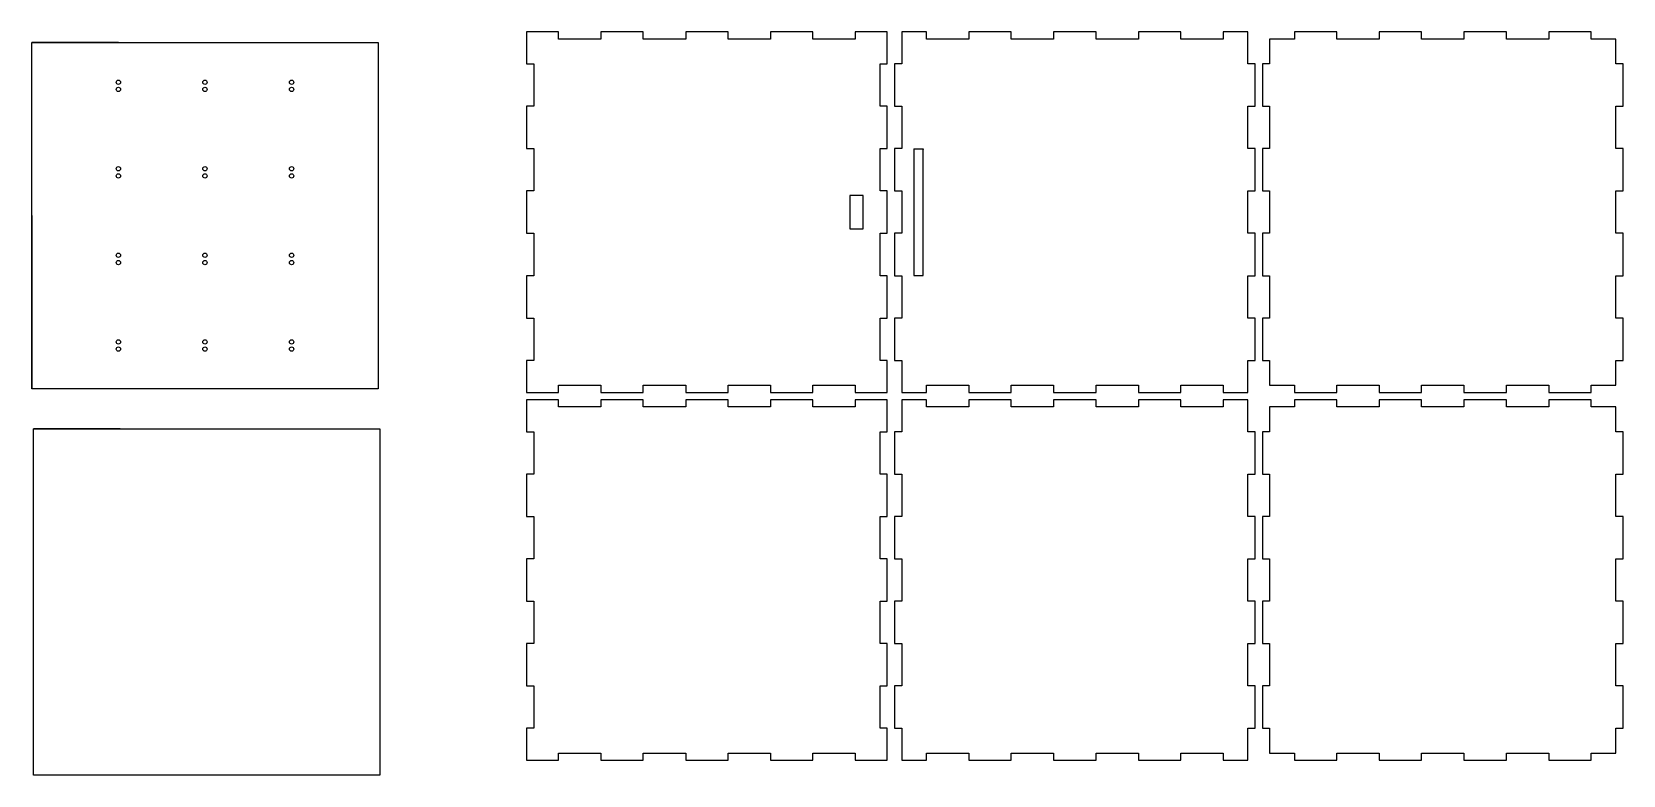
# Model space of a CAD drawing. Header units: millimetres. Extents: x -206 to 456, y -3 to 306.
import ezdxf

# ---------------------------------------------------------------- set-up
doc = ezdxf.new("R2010")
doc.units = ezdxf.units.MM
doc.header["$MEASUREMENT"] = 0
doc.layers.get('0').update_dxf_attribs({"linetype": 'CONTINUOUS'})
for name, color, linetype in [('back_outsideCutPath', 7, 'CONTINUOUS'), ('bottom_outsideCutPath', 7, 'CONTINUOUS'), ('front_outsideCutPath', 7, 'CONTINUOUS'), ('left_outsideCutPath', 7, 'CONTINUOUS'), ('right_outsideCutPath', 7, 'CONTINUOUS'), ('top_outsideCutPath', 7, 'CONTINUOUS')]:
    doc.layers.add(name, color=color, linetype=linetype)

msp = doc.modelspace()

# ---------------------------------------------------------------- linework, layer by layer
at = {"linetype": 'Continuous'}
for p, q in [((-205.69, 229.54), (-205.69, 301.54)), ((-169.7, 301.54), (-205.69, 301.54)), ((161, 257.35), (161, 204.65)), ((161, 257.35), (165, 257.35)), ((165, 257.35), (165, 257.04)), ((165, 204.65), (165, 257.04)), ((-205.69, 229.54), (-205.69, 157.54)), ((161, 204.65), (165, 204.65)), ((-205.01, 68.82), (-205.01, 140.82)), ((-169.01, 140.82), (-205.01, 140.82))]:
    msp.add_line(p, q, dxfattribs=at)
for points in [[(-61.71, 157.54), (-205.69, 157.54), (-205.69, 301.54), (-61.71, 301.54)], [(140, 237.93), (134.4, 237.93), (134.4, 224.07), (140, 224.07)], [(-61.03, -3.18), (-205.01, -3.18), (-205.01, 140.82), (-61.03, 140.82)]]:
    msp.add_lwpolyline(points, close=True, dxfattribs=at)
for centre in [(-169.7, 285.04), (-133.7, 285.04), (-97.7, 285.04), (-169.7, 282.04), (-133.7, 282.04), (-97.7, 282.04), (-169.7, 249.04), (-169.7, 246.04), (-133.7, 249.04), (-133.7, 246.04), (-97.7, 249.04), (-97.7, 246.04), (-169.7, 213.04), (-133.7, 213.04), (-97.7, 213.04), (-169.7, 210.04), (-133.7, 210.04), (-97.7, 210.04), (-169.7, 177.04), (-169.7, 174.04), (-133.7, 177.04), (-133.7, 174.04), (-97.7, 177.04), (-97.7, 174.04)]:
    msp.add_circle(centre, 0.9, dxfattribs=at)
at = {"layer": 'back_outsideCutPath'}
for p, q in [((0, 306), (0, 292.69)), ((13.31, 306), (0, 306)), ((13.31, 303), (13.31, 306)), ((48.56, 306), (30.94, 306)), ((30.94, 306), (30.94, 303)), ((48.56, 303), (48.56, 306)), ((83.81, 306), (66.19, 306)), ((66.19, 306), (66.19, 303)), ((83.81, 303), (83.81, 306)), ((119.06, 306), (101.44, 306)), ((101.44, 306), (101.44, 303)), ((119.06, 303), (119.06, 306)), ((150, 306), (136.69, 306)), ((136.69, 306), (136.69, 303)), ((150, 292.69), (150, 306)), ((30.94, 303), (13.31, 303)), ((66.19, 303), (48.56, 303)), ((101.44, 303), (83.81, 303)), ((136.69, 303), (119.06, 303)), ((0, 292.69), (3, 292.69)), ((3, 292.69), (3, 275.06)), ((147, 275.06), (147, 292.69)), ((147, 292.69), (150, 292.69)), ((3, 275.06), (0, 275.06)), ((0, 275.06), (0, 257.44)), ((150, 275.06), (147, 275.06)), ((150, 257.44), (150, 275.06)), ((0, 257.44), (3, 257.44)), ((3, 257.44), (3, 239.81)), ((147, 239.81), (147, 257.44)), ((147, 257.44), (150, 257.44)), ((3, 239.81), (0, 239.81)), ((0, 239.81), (0, 222.19)), ((150, 239.81), (147, 239.81)), ((150, 222.19), (150, 239.81)), ((0, 222.19), (3, 222.19)), ((3, 222.19), (3, 204.56)), ((147, 204.56), (147, 222.19)), ((147, 222.19), (150, 222.19)), ((3, 204.56), (0, 204.56)), ((0, 204.56), (0, 186.94)), ((150, 204.56), (147, 204.56)), ((150, 186.94), (150, 204.56)), ((0, 186.94), (3, 186.94)), ((3, 186.94), (3, 169.31)), ((147, 169.31), (147, 186.94)), ((147, 186.94), (150, 186.94)), ((3, 169.31), (0, 169.31)), ((0, 169.31), (0, 156)), ((150, 169.31), (147, 169.31)), ((150, 156), (150, 169.31)), ((13.31, 156), (13.31, 159)), ((13.31, 159), (30.94, 159)), ((30.94, 159), (30.94, 156)), ((48.56, 156), (48.56, 159)), ((48.56, 159), (66.19, 159)), ((66.19, 159), (66.19, 156)), ((83.81, 156), (83.81, 159)), ((83.81, 159), (101.44, 159)), ((101.44, 159), (101.44, 156)), ((119.06, 156), (119.06, 159)), ((119.06, 159), (136.69, 159)), ((136.69, 159), (136.69, 156)), ((0, 156), (13.31, 156)), ((30.94, 156), (48.56, 156)), ((66.19, 156), (83.81, 156)), ((101.44, 156), (119.06, 156)), ((136.69, 156), (150, 156))]:
    msp.add_line(p, q, dxfattribs=at)
at = {"layer": 'bottom_outsideCutPath'}
for p, q in [((336.94, 306), (319.31, 306)), ((319.31, 306), (319.31, 303)), ((336.94, 303), (336.94, 306)), ((372.19, 306), (354.56, 306)), ((354.56, 306), (354.56, 303)), ((372.19, 303), (372.19, 306)), ((407.44, 306), (389.81, 306)), ((389.81, 306), (389.81, 303)), ((407.44, 303), (407.44, 306)), ((442.69, 306), (425.06, 306)), ((425.06, 306), (425.06, 303)), ((442.69, 303), (442.69, 306)), ((309, 303), (309, 292.69)), ((319.31, 303), (309, 303)), ((354.56, 303), (336.94, 303)), ((389.81, 303), (372.19, 303)), ((425.06, 303), (407.44, 303)), ((453, 303), (442.69, 303)), ((453, 292.69), (453, 303)), ((309, 292.69), (306, 292.69)), ((306, 292.69), (306, 275.06)), ((456, 292.69), (453, 292.69)), ((456, 275.06), (456, 292.69)), ((306, 275.06), (309, 275.06)), ((309, 275.06), (309, 257.44)), ((453, 257.44), (453, 275.06)), ((453, 275.06), (456, 275.06)), ((309, 257.44), (306, 257.44)), ((306, 257.44), (306, 239.81)), ((456, 257.44), (453, 257.44)), ((456, 239.81), (456, 257.44)), ((306, 239.81), (309, 239.81)), ((309, 239.81), (309, 222.19)), ((453, 222.19), (453, 239.81)), ((453, 239.81), (456, 239.81)), ((309, 222.19), (306, 222.19)), ((306, 222.19), (306, 204.56)), ((456, 222.19), (453, 222.19)), ((456, 204.56), (456, 222.19)), ((306, 204.56), (309, 204.56)), ((309, 204.56), (309, 186.94)), ((453, 186.94), (453, 204.56)), ((453, 204.56), (456, 204.56)), ((309, 186.94), (306, 186.94)), ((306, 186.94), (306, 169.31)), ((456, 186.94), (453, 186.94)), ((456, 169.31), (456, 186.94)), ((306, 169.31), (309, 169.31)), ((309, 169.31), (309, 159)), ((453, 159), (453, 169.31)), ((453, 169.31), (456, 169.31)), ((309, 159), (319.31, 159)), ((319.31, 159), (319.31, 156)), ((336.94, 156), (336.94, 159)), ((336.94, 159), (354.56, 159)), ((354.56, 159), (354.56, 156)), ((372.19, 156), (372.19, 159)), ((372.19, 159), (389.81, 159)), ((389.81, 159), (389.81, 156)), ((407.44, 156), (407.44, 159)), ((407.44, 159), (425.06, 159)), ((425.06, 159), (425.06, 156)), ((442.69, 156), (442.69, 159)), ((442.69, 159), (453, 159)), ((319.31, 156), (336.94, 156)), ((354.56, 156), (372.19, 156)), ((389.81, 156), (407.44, 156)), ((425.06, 156), (442.69, 156))]:
    msp.add_line(p, q, dxfattribs=at)
at = {"layer": 'front_outsideCutPath'}
for p, q in [((0, 153), (0, 139.69)), ((13.31, 153), (0, 153)), ((13.31, 150), (13.31, 153)), ((48.56, 153), (30.94, 153)), ((30.94, 153), (30.94, 150)), ((48.56, 150), (48.56, 153)), ((83.81, 153), (66.19, 153)), ((66.19, 153), (66.19, 150)), ((83.81, 150), (83.81, 153)), ((119.06, 153), (101.44, 153)), ((101.44, 153), (101.44, 150)), ((119.06, 150), (119.06, 153)), ((150, 153), (136.69, 153)), ((136.69, 153), (136.69, 150)), ((150, 139.69), (150, 153)), ((30.94, 150), (13.31, 150)), ((66.19, 150), (48.56, 150)), ((101.44, 150), (83.81, 150)), ((136.69, 150), (119.06, 150)), ((0, 139.69), (3, 139.69)), ((3, 139.69), (3, 122.06)), ((147, 122.06), (147, 139.69)), ((147, 139.69), (150, 139.69)), ((3, 122.06), (0, 122.06)), ((0, 122.06), (0, 104.44)), ((150, 122.06), (147, 122.06)), ((150, 104.44), (150, 122.06)), ((0, 104.44), (3, 104.44)), ((3, 104.44), (3, 86.81)), ((147, 86.81), (147, 104.44)), ((147, 104.44), (150, 104.44)), ((3, 86.81), (0, 86.81)), ((0, 86.81), (0, 69.19)), ((150, 86.81), (147, 86.81)), ((150, 69.19), (150, 86.81)), ((0, 69.19), (3, 69.19)), ((3, 69.19), (3, 51.56)), ((147, 51.56), (147, 69.19)), ((147, 69.19), (150, 69.19)), ((3, 51.56), (0, 51.56)), ((0, 51.56), (0, 33.94)), ((150, 51.56), (147, 51.56)), ((150, 33.94), (150, 51.56)), ((0, 33.94), (3, 33.94)), ((3, 33.94), (3, 16.31)), ((147, 16.31), (147, 33.94)), ((147, 33.94), (150, 33.94)), ((3, 16.31), (0, 16.31)), ((0, 16.31), (0, 3)), ((150, 16.31), (147, 16.31)), ((150, 3), (150, 16.31)), ((0, 3), (13.31, 3)), ((13.31, 3), (13.31, 6)), ((13.31, 6), (30.94, 6)), ((30.94, 6), (30.94, 3)), ((30.94, 3), (48.56, 3)), ((48.56, 3), (48.56, 6)), ((48.56, 6), (66.19, 6)), ((66.19, 6), (66.19, 3)), ((66.19, 3), (83.81, 3)), ((83.81, 3), (83.81, 6)), ((83.81, 6), (101.44, 6)), ((101.44, 6), (101.44, 3)), ((101.44, 3), (119.06, 3)), ((119.06, 3), (119.06, 6)), ((119.06, 6), (136.69, 6)), ((136.69, 6), (136.69, 3)), ((136.69, 3), (150, 3))]:
    msp.add_line(p, q, dxfattribs=at)
at = {"layer": 'left_outsideCutPath'}
for p, q in [((156, 153), (156, 139.69)), ((166.31, 153), (156, 153)), ((166.31, 150), (166.31, 153)), ((201.56, 153), (183.94, 153)), ((183.94, 153), (183.94, 150)), ((201.56, 150), (201.56, 153)), ((236.81, 153), (219.19, 153)), ((219.19, 153), (219.19, 150)), ((236.81, 150), (236.81, 153)), ((272.06, 153), (254.44, 153)), ((254.44, 153), (254.44, 150)), ((272.06, 150), (272.06, 153)), ((300, 153), (289.69, 153)), ((289.69, 153), (289.69, 150)), ((300, 139.69), (300, 153)), ((183.94, 150), (166.31, 150)), ((219.19, 150), (201.56, 150)), ((254.44, 150), (236.81, 150)), ((289.69, 150), (272.06, 150)), ((156, 139.69), (153, 139.69)), ((153, 139.69), (153, 122.06)), ((303, 139.69), (300, 139.69)), ((303, 122.06), (303, 139.69)), ((153, 122.06), (156, 122.06)), ((156, 122.06), (156, 104.44)), ((300, 104.44), (300, 122.06)), ((300, 122.06), (303, 122.06)), ((156, 104.44), (153, 104.44)), ((153, 104.44), (153, 86.81)), ((303, 104.44), (300, 104.44)), ((303, 86.81), (303, 104.44)), ((153, 86.81), (156, 86.81)), ((156, 86.81), (156, 69.19)), ((300, 69.19), (300, 86.81)), ((300, 86.81), (303, 86.81)), ((156, 69.19), (153, 69.19)), ((153, 69.19), (153, 51.56)), ((303, 69.19), (300, 69.19)), ((303, 51.56), (303, 69.19)), ((153, 51.56), (156, 51.56)), ((156, 51.56), (156, 33.94)), ((300, 33.94), (300, 51.56)), ((300, 51.56), (303, 51.56)), ((156, 33.94), (153, 33.94)), ((153, 33.94), (153, 16.31)), ((303, 33.94), (300, 33.94)), ((303, 16.31), (303, 33.94)), ((153, 16.31), (156, 16.31)), ((156, 16.31), (156, 3)), ((300, 3), (300, 16.31)), ((300, 16.31), (303, 16.31)), ((156, 3), (166.31, 3)), ((166.31, 3), (166.31, 6)), ((166.31, 6), (183.94, 6)), ((183.94, 6), (183.94, 3)), ((183.94, 3), (201.56, 3)), ((201.56, 3), (201.56, 6)), ((201.56, 6), (219.19, 6)), ((219.19, 6), (219.19, 3)), ((219.19, 3), (236.81, 3)), ((236.81, 3), (236.81, 6)), ((236.81, 6), (254.44, 6)), ((254.44, 6), (254.44, 3)), ((254.44, 3), (272.06, 3)), ((272.06, 3), (272.06, 6)), ((272.06, 6), (289.69, 6)), ((289.69, 6), (289.69, 3)), ((289.69, 3), (300, 3))]:
    msp.add_line(p, q, dxfattribs=at)
at = {"layer": 'right_outsideCutPath'}
for p, q in [((156, 306), (156, 292.69)), ((166.31, 306), (156, 306)), ((166.31, 303), (166.31, 306)), ((201.56, 306), (183.94, 306)), ((183.94, 306), (183.94, 303)), ((201.56, 303), (201.56, 306)), ((236.81, 306), (219.19, 306)), ((219.19, 306), (219.19, 303)), ((236.81, 303), (236.81, 306)), ((272.06, 306), (254.44, 306)), ((254.44, 306), (254.44, 303)), ((272.06, 303), (272.06, 306)), ((300, 306), (289.69, 306)), ((289.69, 306), (289.69, 303)), ((300, 292.69), (300, 306)), ((183.94, 303), (166.31, 303)), ((219.19, 303), (201.56, 303)), ((254.44, 303), (236.81, 303)), ((289.69, 303), (272.06, 303)), ((156, 292.69), (153, 292.69)), ((153, 292.69), (153, 275.06)), ((303, 292.69), (300, 292.69)), ((303, 275.06), (303, 292.69)), ((153, 275.06), (156, 275.06)), ((156, 275.06), (156, 257.44)), ((300, 257.44), (300, 275.06)), ((300, 275.06), (303, 275.06)), ((156, 257.44), (153, 257.44)), ((153, 257.44), (153, 239.81)), ((303, 257.44), (300, 257.44)), ((303, 239.81), (303, 257.44)), ((153, 239.81), (156, 239.81)), ((156, 239.81), (156, 222.19)), ((300, 222.19), (300, 239.81)), ((300, 239.81), (303, 239.81)), ((156, 222.19), (153, 222.19)), ((153, 222.19), (153, 204.56)), ((303, 222.19), (300, 222.19)), ((303, 204.56), (303, 222.19)), ((153, 204.56), (156, 204.56)), ((156, 204.56), (156, 186.94)), ((300, 186.94), (300, 204.56)), ((300, 204.56), (303, 204.56)), ((156, 186.94), (153, 186.94)), ((153, 186.94), (153, 169.31)), ((303, 186.94), (300, 186.94)), ((303, 169.31), (303, 186.94)), ((153, 169.31), (156, 169.31)), ((156, 169.31), (156, 156)), ((300, 156), (300, 169.31)), ((300, 169.31), (303, 169.31)), ((166.31, 156), (166.31, 159)), ((166.31, 159), (183.94, 159)), ((183.94, 159), (183.94, 156)), ((201.56, 156), (201.56, 159)), ((201.56, 159), (219.19, 159)), ((219.19, 159), (219.19, 156)), ((236.81, 156), (236.81, 159)), ((236.81, 159), (254.44, 159)), ((254.44, 159), (254.44, 156)), ((272.06, 156), (272.06, 159)), ((272.06, 159), (289.69, 159)), ((289.69, 159), (289.69, 156)), ((156, 156), (166.31, 156)), ((183.94, 156), (201.56, 156)), ((219.19, 156), (236.81, 156)), ((254.44, 156), (272.06, 156)), ((289.69, 156), (300, 156))]:
    msp.add_line(p, q, dxfattribs=at)
at = {"layer": 'top_outsideCutPath'}
for p, q in [((336.94, 153), (319.31, 153)), ((319.31, 153), (319.31, 150)), ((336.94, 150), (336.94, 153)), ((372.19, 153), (354.56, 153)), ((354.56, 153), (354.56, 150)), ((372.19, 150), (372.19, 153)), ((407.44, 153), (389.81, 153)), ((389.81, 153), (389.81, 150)), ((407.44, 150), (407.44, 153)), ((442.69, 153), (425.06, 153)), ((425.06, 153), (425.06, 150)), ((442.69, 150), (442.69, 153)), ((309, 150), (309, 139.69)), ((319.31, 150), (309, 150)), ((354.56, 150), (336.94, 150)), ((389.81, 150), (372.19, 150)), ((425.06, 150), (407.44, 150)), ((453, 150), (442.69, 150)), ((453, 139.69), (453, 150)), ((309, 139.69), (306, 139.69)), ((306, 139.69), (306, 122.06)), ((456, 139.69), (453, 139.69)), ((456, 122.06), (456, 139.69)), ((306, 122.06), (309, 122.06)), ((309, 122.06), (309, 104.44)), ((453, 104.44), (453, 122.06)), ((453, 122.06), (456, 122.06)), ((309, 104.44), (306, 104.44)), ((306, 104.44), (306, 86.81)), ((456, 104.44), (453, 104.44)), ((456, 86.81), (456, 104.44)), ((306, 86.81), (309, 86.81)), ((309, 86.81), (309, 69.19)), ((453, 69.19), (453, 86.81)), ((453, 86.81), (456, 86.81)), ((309, 69.19), (306, 69.19)), ((306, 69.19), (306, 51.56)), ((456, 69.19), (453, 69.19)), ((456, 51.56), (456, 69.19)), ((306, 51.56), (309, 51.56)), ((309, 51.56), (309, 33.94)), ((453, 33.94), (453, 51.56)), ((453, 51.56), (456, 51.56)), ((309, 33.94), (306, 33.94)), ((306, 33.94), (306, 16.31)), ((456, 33.94), (453, 33.94)), ((456, 16.31), (456, 33.94)), ((306, 16.31), (309, 16.31)), ((309, 16.31), (309, 6)), ((453, 6), (453, 16.31)), ((453, 16.31), (456, 16.31)), ((309, 6), (319.31, 6)), ((319.31, 6), (319.31, 3)), ((319.31, 3), (336.94, 3)), ((336.94, 3), (336.94, 6)), ((336.94, 6), (354.56, 6)), ((354.56, 6), (354.56, 3)), ((354.56, 3), (372.19, 3)), ((372.19, 3), (372.19, 6)), ((372.19, 6), (389.81, 6)), ((389.81, 6), (389.81, 3)), ((389.81, 3), (407.44, 3)), ((407.44, 3), (407.44, 6)), ((407.44, 6), (425.06, 6)), ((425.06, 6), (425.06, 3)), ((425.06, 3), (442.69, 3)), ((442.69, 3), (442.69, 6)), ((442.69, 6), (453, 6))]:
    msp.add_line(p, q, dxfattribs=at)

doc.saveas('drawing.dxf')
